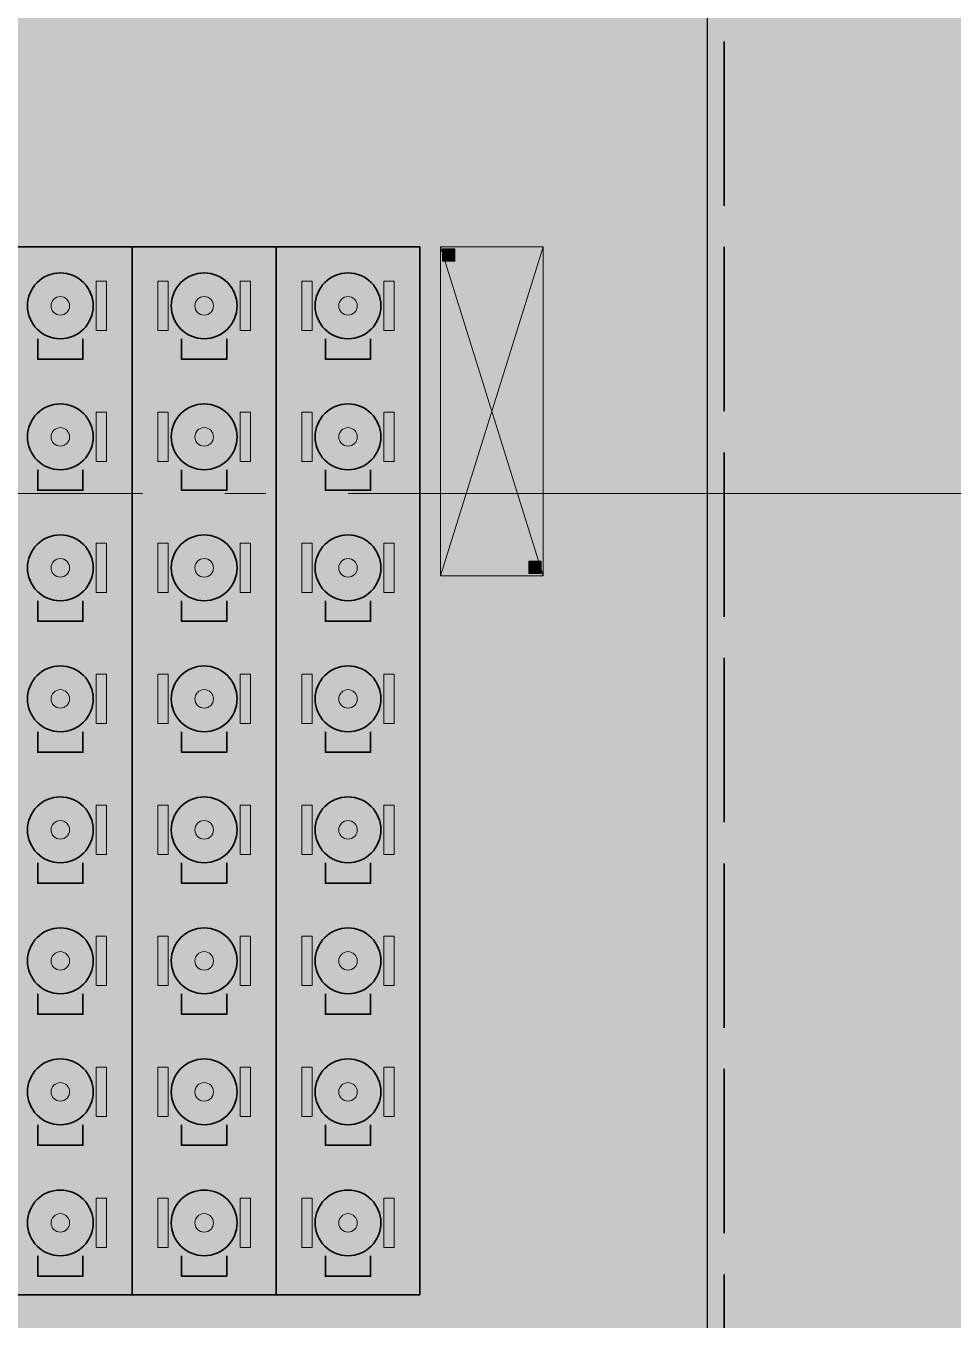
# Model space of a CAD drawing. Header units: millimetres. Extents: x 0 to 1189, y 0 to 841.
# Drawn here: x 444.16 to 466.72, y 392.39 to 423.88 of the extents above; entities that cross this region are included whole.
import ezdxf

# ---------------------------------------------------------------- set-up
doc = ezdxf.new("R2010")
doc.units = ezdxf.units.MM
doc.linetypes.add('IRAM-E-TRAZOS', pattern=[5, 4, -1])
doc.linetypes.add('IRAM-F-TRAZO-PUNTO', pattern=[20, 15, -2, 1, -2])
for name, color, linetype, lineweight, true_color in [('A-DEM-VE', 3, 'CONTINUOUS', 35, 0x00963c), ('A-EQUIPO', 30, 'CONTINUOUS', 35, 0xe67800), ('A-PASILLO', 2, 'IRAM-E-TRAZOS', 35, 0xd7a500)]:
    doc.layers.add(name, color=color, linetype=linetype, lineweight=lineweight, true_color=true_color)
for name, color, linetype, lineweight in [('A-EJE', 1, 'IRAM-F-TRAZO-PUNTO', 18), ('A-EQUIPO-FINO', 8, 'CONTINUOUS', 13), ('A-EQUIPO-RELLENO', 9, 'CONTINUOUS', 13), ('A-RELLENO', 9, 'CONTINUOUS', 13), ('A-SECTOR', 1, 'CONTINUOUS', 25)]:
    doc.layers.add(name, color=color, linetype=linetype, lineweight=lineweight)

msp = doc.modelspace()

# ---------------------------------------------------------------- hatches: boundary and pattern name
at = {"layer": 'A-EQUIPO-RELLENO', "true_color": 0xeeeeee}
h = msp.add_hatch(color=7, dxfattribs=at)
h.dxf.hatch_style = 1
h.paths.add_polyline_path([(454.25, 418.5), (454.25, 410.5), (456.75, 410.5), (456.75, 418.5)])
at = {"layer": 'A-EQUIPO-RELLENO', "true_color": 0x969ba0}
h = msp.add_hatch(color=7, dxfattribs=at)
h.dxf.hatch_style = 1
h.paths.add_polyline_path([(454.3, 418.45), (454.3, 418.15), (454.6, 418.15), (454.6, 418.45)])
at = {"layer": 'A-EQUIPO-RELLENO', "true_color": 0xf0786e}
h = msp.add_hatch(color=7, dxfattribs=at)
h.dxf.hatch_style = 1
h.paths.add_polyline_path([(445, 417.866), (444.793, 417.838), (444.6, 417.758), (444.434, 417.631), (444.307, 417.466), (444.227, 417.273), (444.2, 417.066), (444.227, 416.859), (444.307, 416.666), (444.434, 416.5), (444.6, 416.373), (444.793, 416.293), (445, 416.266), (445.207, 416.293), (445.4, 416.373), (445.566, 416.5), (445.693, 416.666), (445.773, 416.859), (445.8, 417.066), (445.773, 417.273), (445.693, 417.466), (445.566, 417.631), (445.4, 417.758), (445.207, 417.838)])
at = {"layer": 'A-EQUIPO-RELLENO', "true_color": 0x969ba0}
h = msp.add_hatch(color=7, dxfattribs=at)
h.dxf.hatch_style = 1
h.paths.add_polyline_path([(446.125, 416.466), (446.125, 417.666), (445.875, 417.666), (445.875, 416.466)])
h = msp.add_hatch(color=7, dxfattribs=at)
h.dxf.hatch_style = 1
h.paths.add_polyline_path([(447.625, 416.466), (447.625, 417.666), (447.375, 417.666), (447.375, 416.466)])
at = {"layer": 'A-EQUIPO-RELLENO', "true_color": 0xf0786e}
h = msp.add_hatch(color=7, dxfattribs=at)
h.dxf.hatch_style = 1
h.paths.add_polyline_path([(448.5, 417.866), (448.293, 417.838), (448.1, 417.758), (447.934, 417.631), (447.807, 417.466), (447.727, 417.273), (447.7, 417.066), (447.727, 416.859), (447.807, 416.666), (447.934, 416.5), (448.1, 416.373), (448.293, 416.293), (448.5, 416.266), (448.707, 416.293), (448.9, 416.373), (449.066, 416.5), (449.193, 416.666), (449.273, 416.859), (449.3, 417.066), (449.273, 417.273), (449.193, 417.466), (449.066, 417.631), (448.9, 417.758), (448.707, 417.838)])
at = {"layer": 'A-EQUIPO-RELLENO', "true_color": 0x969ba0}
h = msp.add_hatch(color=7, dxfattribs=at)
h.dxf.hatch_style = 1
h.paths.add_polyline_path([(449.625, 416.466), (449.625, 417.666), (449.375, 417.666), (449.375, 416.466)])
h = msp.add_hatch(color=7, dxfattribs=at)
h.dxf.hatch_style = 1
h.paths.add_polyline_path([(451.125, 416.466), (451.125, 417.666), (450.875, 417.666), (450.875, 416.466)])
at = {"layer": 'A-EQUIPO-RELLENO', "true_color": 0xf0786e}
h = msp.add_hatch(color=7, dxfattribs=at)
h.dxf.hatch_style = 1
h.paths.add_polyline_path([(452, 417.866), (451.793, 417.838), (451.6, 417.758), (451.434, 417.631), (451.307, 417.466), (451.227, 417.273), (451.2, 417.066), (451.227, 416.859), (451.307, 416.666), (451.434, 416.5), (451.6, 416.373), (451.793, 416.293), (452, 416.266), (452.207, 416.293), (452.4, 416.373), (452.566, 416.5), (452.693, 416.666), (452.773, 416.859), (452.8, 417.066), (452.773, 417.273), (452.693, 417.466), (452.566, 417.631), (452.4, 417.758), (452.207, 417.838)])
at = {"layer": 'A-EQUIPO-RELLENO', "true_color": 0x969ba0}
h = msp.add_hatch(color=7, dxfattribs=at)
h.dxf.hatch_style = 1
h.paths.add_polyline_path([(453.125, 416.466), (453.125, 417.666), (452.875, 417.666), (452.875, 416.466)])
at = {"layer": 'A-EQUIPO-RELLENO', "true_color": 0xf0786e}
h = msp.add_hatch(color=7, dxfattribs=at)
h.dxf.hatch_style = 1
h.paths.add_polyline_path([(445, 414.678), (444.793, 414.651), (444.6, 414.571), (444.434, 414.444), (444.307, 414.278), (444.227, 414.085), (444.2, 413.878), (444.227, 413.671), (444.307, 413.478), (444.434, 413.312), (444.6, 413.185), (444.793, 413.105), (445, 413.078), (445.207, 413.105), (445.4, 413.185), (445.566, 413.312), (445.693, 413.478), (445.773, 413.671), (445.8, 413.878), (445.773, 414.085), (445.693, 414.278), (445.566, 414.444), (445.4, 414.571), (445.207, 414.651)])
at = {"layer": 'A-EQUIPO-RELLENO', "true_color": 0x969ba0}
h = msp.add_hatch(color=7, dxfattribs=at)
h.dxf.hatch_style = 1
h.paths.add_polyline_path([(446.125, 413.278), (446.125, 414.478), (445.875, 414.478), (445.875, 413.278)])
h = msp.add_hatch(color=7, dxfattribs=at)
h.dxf.hatch_style = 1
h.paths.add_polyline_path([(447.625, 413.278), (447.625, 414.478), (447.375, 414.478), (447.375, 413.278)])
at = {"layer": 'A-EQUIPO-RELLENO', "true_color": 0xf0786e}
h = msp.add_hatch(color=7, dxfattribs=at)
h.dxf.hatch_style = 1
h.paths.add_polyline_path([(448.5, 414.678), (448.293, 414.651), (448.1, 414.571), (447.934, 414.444), (447.807, 414.278), (447.727, 414.085), (447.7, 413.878), (447.727, 413.671), (447.807, 413.478), (447.934, 413.312), (448.1, 413.185), (448.293, 413.105), (448.5, 413.078), (448.707, 413.105), (448.9, 413.185), (449.066, 413.312), (449.193, 413.478), (449.273, 413.671), (449.3, 413.878), (449.273, 414.085), (449.193, 414.278), (449.066, 414.444), (448.9, 414.571), (448.707, 414.651)])
at = {"layer": 'A-EQUIPO-RELLENO', "true_color": 0x969ba0}
h = msp.add_hatch(color=7, dxfattribs=at)
h.dxf.hatch_style = 1
h.paths.add_polyline_path([(449.625, 413.278), (449.625, 414.478), (449.375, 414.478), (449.375, 413.278)])
h = msp.add_hatch(color=7, dxfattribs=at)
h.dxf.hatch_style = 1
h.paths.add_polyline_path([(451.125, 413.278), (451.125, 414.478), (450.875, 414.478), (450.875, 413.278)])
at = {"layer": 'A-EQUIPO-RELLENO', "true_color": 0xf0786e}
h = msp.add_hatch(color=7, dxfattribs=at)
h.dxf.hatch_style = 1
h.paths.add_polyline_path([(452, 414.678), (451.793, 414.651), (451.6, 414.571), (451.434, 414.444), (451.307, 414.278), (451.227, 414.085), (451.2, 413.878), (451.227, 413.671), (451.307, 413.478), (451.434, 413.312), (451.6, 413.185), (451.793, 413.105), (452, 413.078), (452.207, 413.105), (452.4, 413.185), (452.566, 413.312), (452.693, 413.478), (452.773, 413.671), (452.8, 413.878), (452.773, 414.085), (452.693, 414.278), (452.566, 414.444), (452.4, 414.571), (452.207, 414.651)])
at = {"layer": 'A-EQUIPO-RELLENO', "true_color": 0x969ba0}
h = msp.add_hatch(color=7, dxfattribs=at)
h.dxf.hatch_style = 1
h.paths.add_polyline_path([(453.125, 413.278), (453.125, 414.478), (452.875, 414.478), (452.875, 413.278)])
at = {"layer": 'A-EQUIPO-RELLENO', "true_color": 0xf0786e}
h = msp.add_hatch(color=7, dxfattribs=at)
h.dxf.hatch_style = 1
h.paths.add_polyline_path([(445, 411.491), (444.793, 411.463), (444.6, 411.383), (444.434, 411.256), (444.307, 411.091), (444.227, 410.898), (444.2, 410.691), (444.227, 410.484), (444.307, 410.291), (444.434, 410.125), (444.6, 409.998), (444.793, 409.918), (445, 409.891), (445.207, 409.918), (445.4, 409.998), (445.566, 410.125), (445.693, 410.291), (445.773, 410.484), (445.8, 410.691), (445.773, 410.898), (445.693, 411.091), (445.566, 411.256), (445.4, 411.383), (445.207, 411.463)])
at = {"layer": 'A-EQUIPO-RELLENO', "true_color": 0x969ba0}
h = msp.add_hatch(color=7, dxfattribs=at)
h.dxf.hatch_style = 1
h.paths.add_polyline_path([(446.125, 410.091), (446.125, 411.291), (445.875, 411.291), (445.875, 410.091)])
h = msp.add_hatch(color=7, dxfattribs=at)
h.dxf.hatch_style = 1
h.paths.add_polyline_path([(447.625, 410.091), (447.625, 411.291), (447.375, 411.291), (447.375, 410.091)])
at = {"layer": 'A-EQUIPO-RELLENO', "true_color": 0xf0786e}
h = msp.add_hatch(color=7, dxfattribs=at)
h.dxf.hatch_style = 1
h.paths.add_polyline_path([(448.5, 411.491), (448.293, 411.463), (448.1, 411.383), (447.934, 411.256), (447.807, 411.091), (447.727, 410.898), (447.7, 410.691), (447.727, 410.484), (447.807, 410.291), (447.934, 410.125), (448.1, 409.998), (448.293, 409.918), (448.5, 409.891), (448.707, 409.918), (448.9, 409.998), (449.066, 410.125), (449.193, 410.291), (449.273, 410.484), (449.3, 410.691), (449.273, 410.898), (449.193, 411.091), (449.066, 411.256), (448.9, 411.383), (448.707, 411.463)])
at = {"layer": 'A-EQUIPO-RELLENO', "true_color": 0x969ba0}
h = msp.add_hatch(color=7, dxfattribs=at)
h.dxf.hatch_style = 1
h.paths.add_polyline_path([(449.625, 410.091), (449.625, 411.291), (449.375, 411.291), (449.375, 410.091)])
h = msp.add_hatch(color=7, dxfattribs=at)
h.dxf.hatch_style = 1
h.paths.add_polyline_path([(451.125, 410.091), (451.125, 411.291), (450.875, 411.291), (450.875, 410.091)])
at = {"layer": 'A-EQUIPO-RELLENO', "true_color": 0xf0786e}
h = msp.add_hatch(color=7, dxfattribs=at)
h.dxf.hatch_style = 1
h.paths.add_polyline_path([(452, 411.491), (451.793, 411.463), (451.6, 411.383), (451.434, 411.256), (451.307, 411.091), (451.227, 410.898), (451.2, 410.691), (451.227, 410.484), (451.307, 410.291), (451.434, 410.125), (451.6, 409.998), (451.793, 409.918), (452, 409.891), (452.207, 409.918), (452.4, 409.998), (452.566, 410.125), (452.693, 410.291), (452.773, 410.484), (452.8, 410.691), (452.773, 410.898), (452.693, 411.091), (452.566, 411.256), (452.4, 411.383), (452.207, 411.463)])
at = {"layer": 'A-EQUIPO-RELLENO', "true_color": 0x969ba0}
h = msp.add_hatch(color=7, dxfattribs=at)
h.dxf.hatch_style = 1
h.paths.add_polyline_path([(453.125, 410.091), (453.125, 411.291), (452.875, 411.291), (452.875, 410.091)])
h = msp.add_hatch(color=7, dxfattribs=at)
h.dxf.hatch_style = 1
h.paths.add_polyline_path([(456.4, 410.85), (456.4, 410.55), (456.7, 410.55), (456.7, 410.85)])
at = {"layer": 'A-EQUIPO-RELLENO', "true_color": 0xf0786e}
h = msp.add_hatch(color=7, dxfattribs=at)
h.dxf.hatch_style = 1
h.paths.add_polyline_path([(445, 408.303), (444.793, 408.276), (444.6, 408.196), (444.434, 408.069), (444.307, 407.903), (444.227, 407.71), (444.2, 407.503), (444.227, 407.296), (444.307, 407.103), (444.434, 406.937), (444.6, 406.81), (444.793, 406.73), (445, 406.703), (445.207, 406.73), (445.4, 406.81), (445.566, 406.937), (445.693, 407.103), (445.773, 407.296), (445.8, 407.503), (445.773, 407.71), (445.693, 407.903), (445.566, 408.069), (445.4, 408.196), (445.207, 408.276)])
h = msp.add_hatch(color=7, dxfattribs=at)
h.dxf.hatch_style = 1
h.paths.add_polyline_path([(448.5, 408.303), (448.293, 408.276), (448.1, 408.196), (447.934, 408.069), (447.807, 407.903), (447.727, 407.71), (447.7, 407.503), (447.727, 407.296), (447.807, 407.103), (447.934, 406.937), (448.1, 406.81), (448.293, 406.73), (448.5, 406.703), (448.707, 406.73), (448.9, 406.81), (449.066, 406.937), (449.193, 407.103), (449.273, 407.296), (449.3, 407.503), (449.273, 407.71), (449.193, 407.903), (449.066, 408.069), (448.9, 408.196), (448.707, 408.276)])
h = msp.add_hatch(color=7, dxfattribs=at)
h.dxf.hatch_style = 1
h.paths.add_polyline_path([(452, 408.303), (451.793, 408.276), (451.6, 408.196), (451.434, 408.069), (451.307, 407.903), (451.227, 407.71), (451.2, 407.503), (451.227, 407.296), (451.307, 407.103), (451.434, 406.937), (451.6, 406.81), (451.793, 406.73), (452, 406.703), (452.207, 406.73), (452.4, 406.81), (452.566, 406.937), (452.693, 407.103), (452.773, 407.296), (452.8, 407.503), (452.773, 407.71), (452.693, 407.903), (452.566, 408.069), (452.4, 408.196), (452.207, 408.276)])
at = {"layer": 'A-EQUIPO-RELLENO', "true_color": 0x969ba0}
h = msp.add_hatch(color=7, dxfattribs=at)
h.dxf.hatch_style = 1
h.paths.add_polyline_path([(446.125, 406.903), (446.125, 408.103), (445.875, 408.103), (445.875, 406.903)])
h = msp.add_hatch(color=7, dxfattribs=at)
h.dxf.hatch_style = 1
h.paths.add_polyline_path([(447.625, 406.903), (447.625, 408.103), (447.375, 408.103), (447.375, 406.903)])
h = msp.add_hatch(color=7, dxfattribs=at)
h.dxf.hatch_style = 1
h.paths.add_polyline_path([(449.625, 406.903), (449.625, 408.103), (449.375, 408.103), (449.375, 406.903)])
h = msp.add_hatch(color=7, dxfattribs=at)
h.dxf.hatch_style = 1
h.paths.add_polyline_path([(451.125, 406.903), (451.125, 408.103), (450.875, 408.103), (450.875, 406.903)])
h = msp.add_hatch(color=7, dxfattribs=at)
h.dxf.hatch_style = 1
h.paths.add_polyline_path([(453.125, 406.903), (453.125, 408.103), (452.875, 408.103), (452.875, 406.903)])
at = {"layer": 'A-EQUIPO-RELLENO', "true_color": 0xf0786e}
h = msp.add_hatch(color=7, dxfattribs=at)
h.dxf.hatch_style = 1
h.paths.add_polyline_path([(445, 405.116), (444.793, 405.088), (444.6, 405.008), (444.434, 404.881), (444.307, 404.716), (444.227, 404.523), (444.2, 404.316), (444.227, 404.109), (444.307, 403.916), (444.434, 403.75), (444.6, 403.623), (444.793, 403.543), (445, 403.516), (445.207, 403.543), (445.4, 403.623), (445.566, 403.75), (445.693, 403.916), (445.773, 404.109), (445.8, 404.316), (445.773, 404.523), (445.693, 404.716), (445.566, 404.881), (445.4, 405.008), (445.207, 405.088)])
h = msp.add_hatch(color=7, dxfattribs=at)
h.dxf.hatch_style = 1
h.paths.add_polyline_path([(448.5, 405.116), (448.293, 405.088), (448.1, 405.008), (447.934, 404.881), (447.807, 404.716), (447.727, 404.523), (447.7, 404.316), (447.727, 404.109), (447.807, 403.916), (447.934, 403.75), (448.1, 403.623), (448.293, 403.543), (448.5, 403.516), (448.707, 403.543), (448.9, 403.623), (449.066, 403.75), (449.193, 403.916), (449.273, 404.109), (449.3, 404.316), (449.273, 404.523), (449.193, 404.716), (449.066, 404.881), (448.9, 405.008), (448.707, 405.088)])
h = msp.add_hatch(color=7, dxfattribs=at)
h.dxf.hatch_style = 1
h.paths.add_polyline_path([(452, 405.116), (451.793, 405.088), (451.6, 405.008), (451.434, 404.881), (451.307, 404.716), (451.227, 404.523), (451.2, 404.316), (451.227, 404.109), (451.307, 403.916), (451.434, 403.75), (451.6, 403.623), (451.793, 403.543), (452, 403.516), (452.207, 403.543), (452.4, 403.623), (452.566, 403.75), (452.693, 403.916), (452.773, 404.109), (452.8, 404.316), (452.773, 404.523), (452.693, 404.716), (452.566, 404.881), (452.4, 405.008), (452.207, 405.088)])
at = {"layer": 'A-EQUIPO-RELLENO', "true_color": 0x969ba0}
h = msp.add_hatch(color=7, dxfattribs=at)
h.dxf.hatch_style = 1
h.paths.add_polyline_path([(446.125, 403.716), (446.125, 404.916), (445.875, 404.916), (445.875, 403.716)])
h = msp.add_hatch(color=7, dxfattribs=at)
h.dxf.hatch_style = 1
h.paths.add_polyline_path([(447.625, 403.716), (447.625, 404.916), (447.375, 404.916), (447.375, 403.716)])
h = msp.add_hatch(color=7, dxfattribs=at)
h.dxf.hatch_style = 1
h.paths.add_polyline_path([(449.625, 403.716), (449.625, 404.916), (449.375, 404.916), (449.375, 403.716)])
h = msp.add_hatch(color=7, dxfattribs=at)
h.dxf.hatch_style = 1
h.paths.add_polyline_path([(451.125, 403.716), (451.125, 404.916), (450.875, 404.916), (450.875, 403.716)])
h = msp.add_hatch(color=7, dxfattribs=at)
h.dxf.hatch_style = 1
h.paths.add_polyline_path([(453.125, 403.716), (453.125, 404.916), (452.875, 404.916), (452.875, 403.716)])
at = {"layer": 'A-EQUIPO-RELLENO', "true_color": 0xf0786e}
h = msp.add_hatch(color=7, dxfattribs=at)
h.dxf.hatch_style = 1
h.paths.add_polyline_path([(445, 401.928), (444.793, 401.901), (444.6, 401.821), (444.434, 401.694), (444.307, 401.528), (444.227, 401.335), (444.2, 401.128), (444.227, 400.921), (444.307, 400.728), (444.434, 400.562), (444.6, 400.435), (444.793, 400.355), (445, 400.328), (445.207, 400.355), (445.4, 400.435), (445.566, 400.562), (445.693, 400.728), (445.773, 400.921), (445.8, 401.128), (445.773, 401.335), (445.693, 401.528), (445.566, 401.694), (445.4, 401.821), (445.207, 401.901)])
h = msp.add_hatch(color=7, dxfattribs=at)
h.dxf.hatch_style = 1
h.paths.add_polyline_path([(448.5, 401.928), (448.293, 401.901), (448.1, 401.821), (447.934, 401.694), (447.807, 401.528), (447.727, 401.335), (447.7, 401.128), (447.727, 400.921), (447.807, 400.728), (447.934, 400.562), (448.1, 400.435), (448.293, 400.355), (448.5, 400.328), (448.707, 400.355), (448.9, 400.435), (449.066, 400.562), (449.193, 400.728), (449.273, 400.921), (449.3, 401.128), (449.273, 401.335), (449.193, 401.528), (449.066, 401.694), (448.9, 401.821), (448.707, 401.901)])
h = msp.add_hatch(color=7, dxfattribs=at)
h.dxf.hatch_style = 1
h.paths.add_polyline_path([(452, 401.928), (451.793, 401.901), (451.6, 401.821), (451.434, 401.694), (451.307, 401.528), (451.227, 401.335), (451.2, 401.128), (451.227, 400.921), (451.307, 400.728), (451.434, 400.562), (451.6, 400.435), (451.793, 400.355), (452, 400.328), (452.207, 400.355), (452.4, 400.435), (452.566, 400.562), (452.693, 400.728), (452.773, 400.921), (452.8, 401.128), (452.773, 401.335), (452.693, 401.528), (452.566, 401.694), (452.4, 401.821), (452.207, 401.901)])
at = {"layer": 'A-EQUIPO-RELLENO', "true_color": 0x969ba0}
h = msp.add_hatch(color=7, dxfattribs=at)
h.dxf.hatch_style = 1
h.paths.add_polyline_path([(446.125, 400.528), (446.125, 401.728), (445.875, 401.728), (445.875, 400.528)])
h = msp.add_hatch(color=7, dxfattribs=at)
h.dxf.hatch_style = 1
h.paths.add_polyline_path([(447.625, 400.528), (447.625, 401.728), (447.375, 401.728), (447.375, 400.528)])
h = msp.add_hatch(color=7, dxfattribs=at)
h.dxf.hatch_style = 1
h.paths.add_polyline_path([(449.625, 400.528), (449.625, 401.728), (449.375, 401.728), (449.375, 400.528)])
h = msp.add_hatch(color=7, dxfattribs=at)
h.dxf.hatch_style = 1
h.paths.add_polyline_path([(451.125, 400.528), (451.125, 401.728), (450.875, 401.728), (450.875, 400.528)])
h = msp.add_hatch(color=7, dxfattribs=at)
h.dxf.hatch_style = 1
h.paths.add_polyline_path([(453.125, 400.528), (453.125, 401.728), (452.875, 401.728), (452.875, 400.528)])
at = {"layer": 'A-EQUIPO-RELLENO', "true_color": 0xf0786e}
h = msp.add_hatch(color=7, dxfattribs=at)
h.dxf.hatch_style = 1
h.paths.add_polyline_path([(445, 398.741), (444.793, 398.713), (444.6, 398.633), (444.434, 398.506), (444.307, 398.341), (444.227, 398.148), (444.2, 397.941), (444.227, 397.734), (444.307, 397.541), (444.434, 397.375), (444.6, 397.248), (444.793, 397.168), (445, 397.141), (445.207, 397.168), (445.4, 397.248), (445.566, 397.375), (445.693, 397.541), (445.773, 397.734), (445.8, 397.941), (445.773, 398.148), (445.693, 398.341), (445.566, 398.506), (445.4, 398.633), (445.207, 398.713)])
h = msp.add_hatch(color=7, dxfattribs=at)
h.dxf.hatch_style = 1
h.paths.add_polyline_path([(448.5, 398.741), (448.293, 398.713), (448.1, 398.633), (447.934, 398.506), (447.807, 398.341), (447.727, 398.148), (447.7, 397.941), (447.727, 397.734), (447.807, 397.541), (447.934, 397.375), (448.1, 397.248), (448.293, 397.168), (448.5, 397.141), (448.707, 397.168), (448.9, 397.248), (449.066, 397.375), (449.193, 397.541), (449.273, 397.734), (449.3, 397.941), (449.273, 398.148), (449.193, 398.341), (449.066, 398.506), (448.9, 398.633), (448.707, 398.713)])
h = msp.add_hatch(color=7, dxfattribs=at)
h.dxf.hatch_style = 1
h.paths.add_polyline_path([(452, 398.741), (451.793, 398.713), (451.6, 398.633), (451.434, 398.506), (451.307, 398.341), (451.227, 398.148), (451.2, 397.941), (451.227, 397.734), (451.307, 397.541), (451.434, 397.375), (451.6, 397.248), (451.793, 397.168), (452, 397.141), (452.207, 397.168), (452.4, 397.248), (452.566, 397.375), (452.693, 397.541), (452.773, 397.734), (452.8, 397.941), (452.773, 398.148), (452.693, 398.341), (452.566, 398.506), (452.4, 398.633), (452.207, 398.713)])
at = {"layer": 'A-EQUIPO-RELLENO', "true_color": 0x969ba0}
h = msp.add_hatch(color=7, dxfattribs=at)
h.dxf.hatch_style = 1
h.paths.add_polyline_path([(446.125, 397.341), (446.125, 398.541), (445.875, 398.541), (445.875, 397.341)])
h = msp.add_hatch(color=7, dxfattribs=at)
h.dxf.hatch_style = 1
h.paths.add_polyline_path([(447.625, 397.341), (447.625, 398.541), (447.375, 398.541), (447.375, 397.341)])
h = msp.add_hatch(color=7, dxfattribs=at)
h.dxf.hatch_style = 1
h.paths.add_polyline_path([(449.625, 397.341), (449.625, 398.541), (449.375, 398.541), (449.375, 397.341)])
h = msp.add_hatch(color=7, dxfattribs=at)
h.dxf.hatch_style = 1
h.paths.add_polyline_path([(451.125, 397.341), (451.125, 398.541), (450.875, 398.541), (450.875, 397.341)])
h = msp.add_hatch(color=7, dxfattribs=at)
h.dxf.hatch_style = 1
h.paths.add_polyline_path([(453.125, 397.341), (453.125, 398.541), (452.875, 398.541), (452.875, 397.341)])
at = {"layer": 'A-EQUIPO-RELLENO', "true_color": 0xf0786e}
h = msp.add_hatch(color=7, dxfattribs=at)
h.dxf.hatch_style = 1
h.paths.add_polyline_path([(445, 395.553), (444.793, 395.526), (444.6, 395.446), (444.434, 395.319), (444.307, 395.153), (444.227, 394.96), (444.2, 394.753), (444.227, 394.546), (444.307, 394.353), (444.434, 394.187), (444.6, 394.06), (444.793, 393.98), (445, 393.953), (445.207, 393.98), (445.4, 394.06), (445.566, 394.187), (445.693, 394.353), (445.773, 394.546), (445.8, 394.753), (445.773, 394.96), (445.693, 395.153), (445.566, 395.319), (445.4, 395.446), (445.207, 395.526)])
h = msp.add_hatch(color=7, dxfattribs=at)
h.dxf.hatch_style = 1
h.paths.add_polyline_path([(448.5, 395.553), (448.293, 395.526), (448.1, 395.446), (447.934, 395.319), (447.807, 395.153), (447.727, 394.96), (447.7, 394.753), (447.727, 394.546), (447.807, 394.353), (447.934, 394.187), (448.1, 394.06), (448.293, 393.98), (448.5, 393.953), (448.707, 393.98), (448.9, 394.06), (449.066, 394.187), (449.193, 394.353), (449.273, 394.546), (449.3, 394.753), (449.273, 394.96), (449.193, 395.153), (449.066, 395.319), (448.9, 395.446), (448.707, 395.526)])
h = msp.add_hatch(color=7, dxfattribs=at)
h.dxf.hatch_style = 1
h.paths.add_polyline_path([(452, 395.553), (451.793, 395.526), (451.6, 395.446), (451.434, 395.319), (451.307, 395.153), (451.227, 394.96), (451.2, 394.753), (451.227, 394.546), (451.307, 394.353), (451.434, 394.187), (451.6, 394.06), (451.793, 393.98), (452, 393.953), (452.207, 393.98), (452.4, 394.06), (452.566, 394.187), (452.693, 394.353), (452.773, 394.546), (452.8, 394.753), (452.773, 394.96), (452.693, 395.153), (452.566, 395.319), (452.4, 395.446), (452.207, 395.526)])
at = {"layer": 'A-EQUIPO-RELLENO', "true_color": 0x969ba0}
h = msp.add_hatch(color=7, dxfattribs=at)
h.dxf.hatch_style = 1
h.paths.add_polyline_path([(446.125, 394.153), (446.125, 395.353), (445.875, 395.353), (445.875, 394.153)])
h = msp.add_hatch(color=7, dxfattribs=at)
h.dxf.hatch_style = 1
h.paths.add_polyline_path([(447.625, 394.153), (447.625, 395.353), (447.375, 395.353), (447.375, 394.153)])
h = msp.add_hatch(color=7, dxfattribs=at)
h.dxf.hatch_style = 1
h.paths.add_polyline_path([(449.625, 394.153), (449.625, 395.353), (449.375, 395.353), (449.375, 394.153)])
h = msp.add_hatch(color=7, dxfattribs=at)
h.dxf.hatch_style = 1
h.paths.add_polyline_path([(451.125, 394.153), (451.125, 395.353), (450.875, 395.353), (450.875, 394.153)])
h = msp.add_hatch(color=7, dxfattribs=at)
h.dxf.hatch_style = 1
h.paths.add_polyline_path([(453.125, 394.153), (453.125, 395.353), (452.875, 395.353), (452.875, 394.153)])
at = {"layer": 'A-RELLENO', "true_color": 0xe2e2e2}
h = msp.add_hatch(color=7, dxfattribs=at)
h.dxf.hatch_style = 1
h.paths.add_polyline_path([(460.75, 384.5), (475.75, 384.5), (475.75, 452), (460.75, 452)])
at = {"layer": 'A-RELLENO', "true_color": 0xc8e8c8}
h = msp.add_hatch(color=7, dxfattribs=at)
h.dxf.hatch_style = 1
h.paths.add_polyline_path([(393.25, 384.5), (460.75, 384.5), (460.75, 424.25), (393.25, 424.25)])

# ---------------------------------------------------------------- linework, layer by layer
at = {"layer": 'A-DEM-VE'}
for p, q in [((446.75, 393), (446.75, 418.5)), ((450.25, 393), (450.25, 418.5))]:
    msp.add_line(p, q, dxfattribs=at)
msp.add_lwpolyline([(453.75, 393), (453.75, 418.5), (422.25, 418.5), (422.25, 393)], close=True, dxfattribs=at)
at = {"layer": 'A-EJE'}
msp.add_line((152, 412.5), (572, 412.5), dxfattribs=at)
at = {"layer": 'A-EQUIPO'}
for points in [[(445.55, 416.266), (445.55, 415.766), (444.45, 415.766), (444.45, 416.266)], [(449.05, 416.266), (449.05, 415.766), (447.95, 415.766), (447.95, 416.266)], [(452.55, 416.266), (452.55, 415.766), (451.45, 415.766), (451.45, 416.266)], [(445.55, 413.078), (445.55, 412.578), (444.45, 412.578), (444.45, 413.078)], [(449.05, 413.078), (449.05, 412.578), (447.95, 412.578), (447.95, 413.078)], [(452.55, 413.078), (452.55, 412.578), (451.45, 412.578), (451.45, 413.078)], [(445.55, 409.891), (445.55, 409.391), (444.45, 409.391), (444.45, 409.891)], [(449.05, 409.891), (449.05, 409.391), (447.95, 409.391), (447.95, 409.891)], [(452.55, 409.891), (452.55, 409.391), (451.45, 409.391), (451.45, 409.891)], [(445.55, 406.703), (445.55, 406.203), (444.45, 406.203), (444.45, 406.703)], [(449.05, 406.703), (449.05, 406.203), (447.95, 406.203), (447.95, 406.703)], [(452.55, 406.703), (452.55, 406.203), (451.45, 406.203), (451.45, 406.703)], [(445.55, 403.516), (445.55, 403.016), (444.45, 403.016), (444.45, 403.516)], [(449.05, 403.516), (449.05, 403.016), (447.95, 403.016), (447.95, 403.516)], [(452.55, 403.516), (452.55, 403.016), (451.45, 403.016), (451.45, 403.516)], [(445.55, 400.328), (445.55, 399.828), (444.45, 399.828), (444.45, 400.328)], [(449.05, 400.328), (449.05, 399.828), (447.95, 399.828), (447.95, 400.328)], [(452.55, 400.328), (452.55, 399.828), (451.45, 399.828), (451.45, 400.328)], [(445.55, 397.141), (445.55, 396.641), (444.45, 396.641), (444.45, 397.141)], [(449.05, 397.141), (449.05, 396.641), (447.95, 396.641), (447.95, 397.141)], [(452.55, 397.141), (452.55, 396.641), (451.45, 396.641), (451.45, 397.141)], [(445.55, 393.953), (445.55, 393.453), (444.45, 393.453), (444.45, 393.953)], [(449.05, 393.953), (449.05, 393.453), (447.95, 393.453), (447.95, 393.953)], [(452.55, 393.953), (452.55, 393.453), (451.45, 393.453), (451.45, 393.953)]]:
    msp.add_lwpolyline(points, dxfattribs=at)
for centre in [(445, 417.066), (448.5, 417.066), (452, 417.066), (445, 413.878), (448.5, 413.878), (452, 413.878), (445, 410.691), (448.5, 410.691), (452, 410.691), (445, 407.503), (448.5, 407.503), (452, 407.503), (445, 404.316), (448.5, 404.316), (452, 404.316), (445, 401.128), (448.5, 401.128), (452, 401.128), (445, 397.941), (448.5, 397.941), (452, 397.941), (445, 394.753), (448.5, 394.753), (452, 394.753)]:
    msp.add_circle(centre, 0.8, dxfattribs=at)
at = {"layer": 'A-EQUIPO-FINO'}
for p, q in [((454.25, 418.5), (456.75, 410.5)), ((456.75, 418.5), (454.25, 410.5))]:
    msp.add_line(p, q, dxfattribs=at)
for points in [[(454.25, 418.5), (454.25, 410.5), (456.75, 410.5), (456.75, 418.5)], [(454.3, 418.45), (454.3, 418.15), (454.6, 418.15), (454.6, 418.45)], [(446.125, 416.466), (446.125, 417.666), (445.875, 417.666), (445.875, 416.466)], [(447.625, 416.466), (447.625, 417.666), (447.375, 417.666), (447.375, 416.466)], [(449.625, 416.466), (449.625, 417.666), (449.375, 417.666), (449.375, 416.466)], [(451.125, 416.466), (451.125, 417.666), (450.875, 417.666), (450.875, 416.466)], [(453.125, 416.466), (453.125, 417.666), (452.875, 417.666), (452.875, 416.466)], [(446.125, 413.278), (446.125, 414.478), (445.875, 414.478), (445.875, 413.278)], [(447.625, 413.278), (447.625, 414.478), (447.375, 414.478), (447.375, 413.278)], [(449.625, 413.278), (449.625, 414.478), (449.375, 414.478), (449.375, 413.278)], [(451.125, 413.278), (451.125, 414.478), (450.875, 414.478), (450.875, 413.278)], [(453.125, 413.278), (453.125, 414.478), (452.875, 414.478), (452.875, 413.278)], [(446.125, 410.091), (446.125, 411.291), (445.875, 411.291), (445.875, 410.091)], [(447.625, 410.091), (447.625, 411.291), (447.375, 411.291), (447.375, 410.091)], [(449.625, 410.091), (449.625, 411.291), (449.375, 411.291), (449.375, 410.091)], [(451.125, 410.091), (451.125, 411.291), (450.875, 411.291), (450.875, 410.091)], [(453.125, 410.091), (453.125, 411.291), (452.875, 411.291), (452.875, 410.091)], [(456.4, 410.85), (456.4, 410.55), (456.7, 410.55), (456.7, 410.85)], [(446.125, 406.903), (446.125, 408.103), (445.875, 408.103), (445.875, 406.903)], [(447.625, 406.903), (447.625, 408.103), (447.375, 408.103), (447.375, 406.903)], [(449.625, 406.903), (449.625, 408.103), (449.375, 408.103), (449.375, 406.903)], [(451.125, 406.903), (451.125, 408.103), (450.875, 408.103), (450.875, 406.903)], [(453.125, 406.903), (453.125, 408.103), (452.875, 408.103), (452.875, 406.903)], [(446.125, 403.716), (446.125, 404.916), (445.875, 404.916), (445.875, 403.716)], [(447.625, 403.716), (447.625, 404.916), (447.375, 404.916), (447.375, 403.716)], [(449.625, 403.716), (449.625, 404.916), (449.375, 404.916), (449.375, 403.716)], [(451.125, 403.716), (451.125, 404.916), (450.875, 404.916), (450.875, 403.716)], [(453.125, 403.716), (453.125, 404.916), (452.875, 404.916), (452.875, 403.716)], [(446.125, 400.528), (446.125, 401.728), (445.875, 401.728), (445.875, 400.528)], [(447.625, 400.528), (447.625, 401.728), (447.375, 401.728), (447.375, 400.528)], [(449.625, 400.528), (449.625, 401.728), (449.375, 401.728), (449.375, 400.528)], [(451.125, 400.528), (451.125, 401.728), (450.875, 401.728), (450.875, 400.528)], [(453.125, 400.528), (453.125, 401.728), (452.875, 401.728), (452.875, 400.528)], [(446.125, 397.341), (446.125, 398.541), (445.875, 398.541), (445.875, 397.341)], [(447.625, 397.341), (447.625, 398.541), (447.375, 398.541), (447.375, 397.341)], [(449.625, 397.341), (449.625, 398.541), (449.375, 398.541), (449.375, 397.341)], [(451.125, 397.341), (451.125, 398.541), (450.875, 398.541), (450.875, 397.341)], [(453.125, 397.341), (453.125, 398.541), (452.875, 398.541), (452.875, 397.341)], [(446.125, 394.153), (446.125, 395.353), (445.875, 395.353), (445.875, 394.153)], [(447.625, 394.153), (447.625, 395.353), (447.375, 395.353), (447.375, 394.153)], [(449.625, 394.153), (449.625, 395.353), (449.375, 395.353), (449.375, 394.153)], [(451.125, 394.153), (451.125, 395.353), (450.875, 395.353), (450.875, 394.153)], [(453.125, 394.153), (453.125, 395.353), (452.875, 395.353), (452.875, 394.153)]]:
    msp.add_lwpolyline(points, close=True, dxfattribs=at)
for centre in [(445, 417.066), (448.5, 417.066), (452, 417.066), (445, 413.878), (448.5, 413.878), (452, 413.878), (445, 410.691), (448.5, 410.691), (452, 410.691), (445, 407.503), (448.5, 407.503), (452, 407.503), (445, 404.316), (448.5, 404.316), (452, 404.316), (445, 401.128), (448.5, 401.128), (452, 401.128), (445, 397.941), (448.5, 397.941), (452, 397.941), (445, 394.753), (448.5, 394.753), (452, 394.753)]:
    msp.add_circle(centre, 0.225, dxfattribs=at)
at = {"layer": 'A-PASILLO'}
msp.add_line((461.15, 384.5), (461.15, 452), dxfattribs=at)
at = {"layer": 'A-SECTOR'}
msp.add_lwpolyline([(393.25, 384.5), (460.75, 384.5), (460.75, 424.25), (393.25, 424.25)], close=True, dxfattribs=at)

doc.saveas('drawing.dxf')
